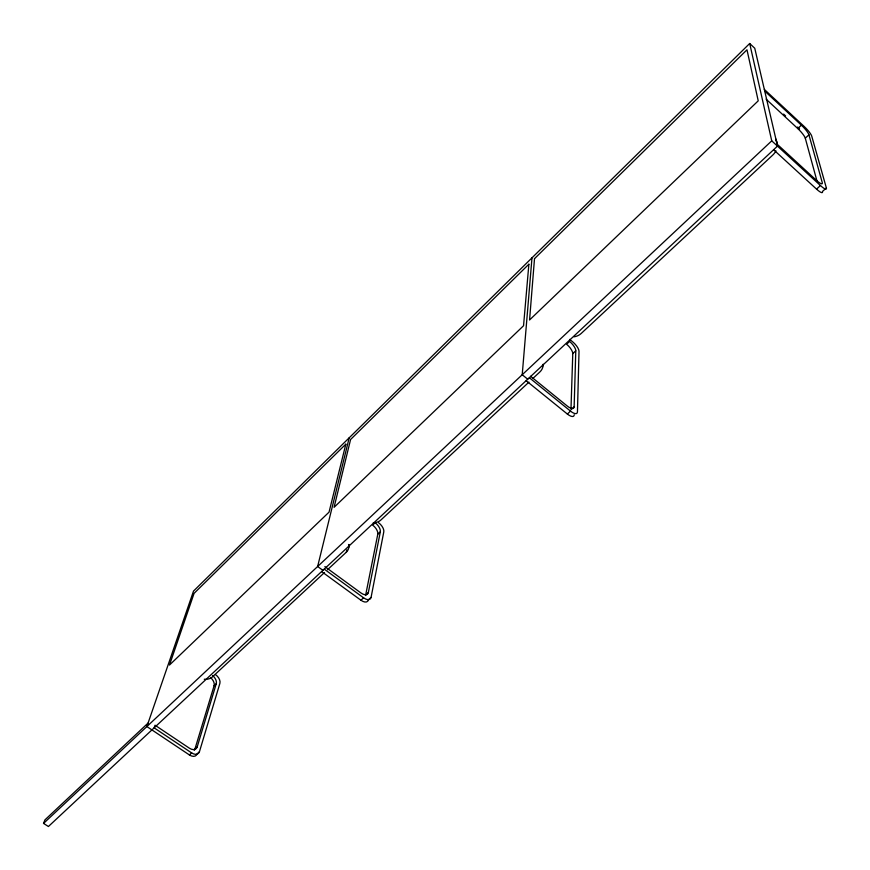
<?xml version="1.0" encoding="UTF-8"?>
<svg xmlns="http://www.w3.org/2000/svg" width="870" height="870" viewBox="0 0 870 870"><rect width="100%" height="100%" fill="white"/><g stroke="black" fill="none" stroke-linecap="round" stroke-linejoin="round"><path stroke-width="1.3" d="M570.959 409.683L574.146 406.801L575.788 350.806A8.667 3.132 46.9 0 0 569.6 341.431L566.609 344.226A8.656 3.143 46.9 0 1 572.775 353.59L571.003 408.345M531.983 257.846L522.217 374.742L527.764 379.244M321.617 571.579L360.919 600.224A8.417 4.491 48 0 0 368.412 599.821L371.066 597.429L383.8 531.831A7.96 4.002 47.1 0 0 378.624 522.74M365.683 594.949L368.336 592.557L380.32 531.809A7.939 4.002 47.1 0 0 375.166 522.75L372.654 525.099A7.928 4.013 47.1 0 1 377.797 534.147L365.683 594.949A8.363 4.448 47.9 0 1 365.498 595.569M327.501 569.741L346.358 552.178L346.869 549.84M349.185 437.817L317.637 566.5L322.933 570.361M148.074 723.079L44.925 819.899L43.543 823.411L48.416 826.5L777.519 146.084L754.758 48.252L749.69 43.5L193.51 591.089L146.878 726.548L189.41 754.942A7.743 5.079 48.6 0 0 197.196 753.757L199.437 751.745L219.882 683.374A7.351 4.578 47.3 0 0 215.499 674.62M194.293 750.299A7.689 5.035 48.4 0 0 194.913 749.081L197.142 747.069L216.249 683.733A7.33 4.567 47.2 0 0 212.639 675.566M194.913 749.081L214.096 685.734L216.249 683.733M154.74 726.091L154.142 727.853L191.661 752.92A7.743 5.068 48.6 0 0 199.437 751.745M43.543 823.411L771.744 140.853L749.69 43.5M816.973 181.036L805.283 138.178A9.526 1.838 46.8 0 0 797.768 128.553L801.39 125.182L764.719 91.078M324.521 572.514L212.389 676.947A10.56 7.906 16.1 0 1 204.265 679.231M528.938 382.137L380.94 519.966A11.43 9.342 11.7 0 1 373.284 522.805M532.908 378.428L539.868 371.958A12.332 10.755 2.7 0 0 543.141 364.269M377.797 534.147L380.32 531.809M572.775 353.59L575.788 350.806M805.283 138.178L808.926 134.806A9.537 1.816 46.8 0 0 801.39 125.182M189.41 754.942L191.661 752.92M360.919 600.224L363.584 597.82A8.428 4.481 48 0 0 371.066 597.429M526.176 380.723L567.338 414.022L570.535 411.129A9.255 3.534 47.6 0 0 577.452 411.869L579.018 351.349A8.689 3.132 47 0 0 572.808 341.953L569.698 339.387M773.615 149.738L816.528 189.105L820.464 185.549A10.244 2.077 47.2 0 0 826.369 187.953L822.454 191.465M155.034 725.221L189.41 748.211A7.699 5.035 48.4 0 0 197.142 747.069M324.26 569.132L363.584 597.82M324.858 566.609L360.887 592.916A8.374 4.437 47.9 0 0 368.336 592.557M530.58 376.286L567.262 406.029A9.189 3.513 47.5 0 0 574.146 406.801M529.362 377.754L570.535 411.129M777.073 144.126L816.397 180.297A10.168 2.066 47.1 0 0 822.291 182.711L808.926 134.806M771.744 140.853L820.464 185.549M783.631 114.1L785.621 115.949M797.572 127.042L799.563 128.901M766.068 99.126L797.768 128.553M764.328 89.392L804.163 126.454A9.559 1.816 46.8 0 1 811.732 136.101L826.369 187.953M349.349 544.544A11.223 9.037 12.9 0 1 348.392 547.937M348.533 544.479A11.245 9.048 12.9 0 1 346.358 552.178M542.978 364.921A12.3 10.745 2.6 0 1 542.521 366.27M574.059 336.799A12.593 11.125 -1 0 0 581.203 333.46L772.767 155.056A14.083 12.604 -23.8 0 0 775.942 150.771M775.931 139.113A14.05 12.582 -23.9 0 1 776.779 143.996M775.616 139.45A14.083 12.604 -23.8 0 1 777.16 144.137M210.496 677.567A7.319 4.578 47.2 0 1 214.096 685.734M574.254 414.74A9.244 3.556 47.6 0 1 567.338 414.022M822.541 191.944A10.233 2.11 47.2 0 1 816.528 189.105M534.506 258.673L529.569 319.975L758.227 100.844L746.982 49.786L534.506 258.673M528.873 264.219L523.544 325.75L334.08 507.319L350.588 439.491L528.873 264.219M345.825 444.168L329.045 512.147L169.487 665.05L194.086 593.34L345.825 444.168"/></g></svg>
